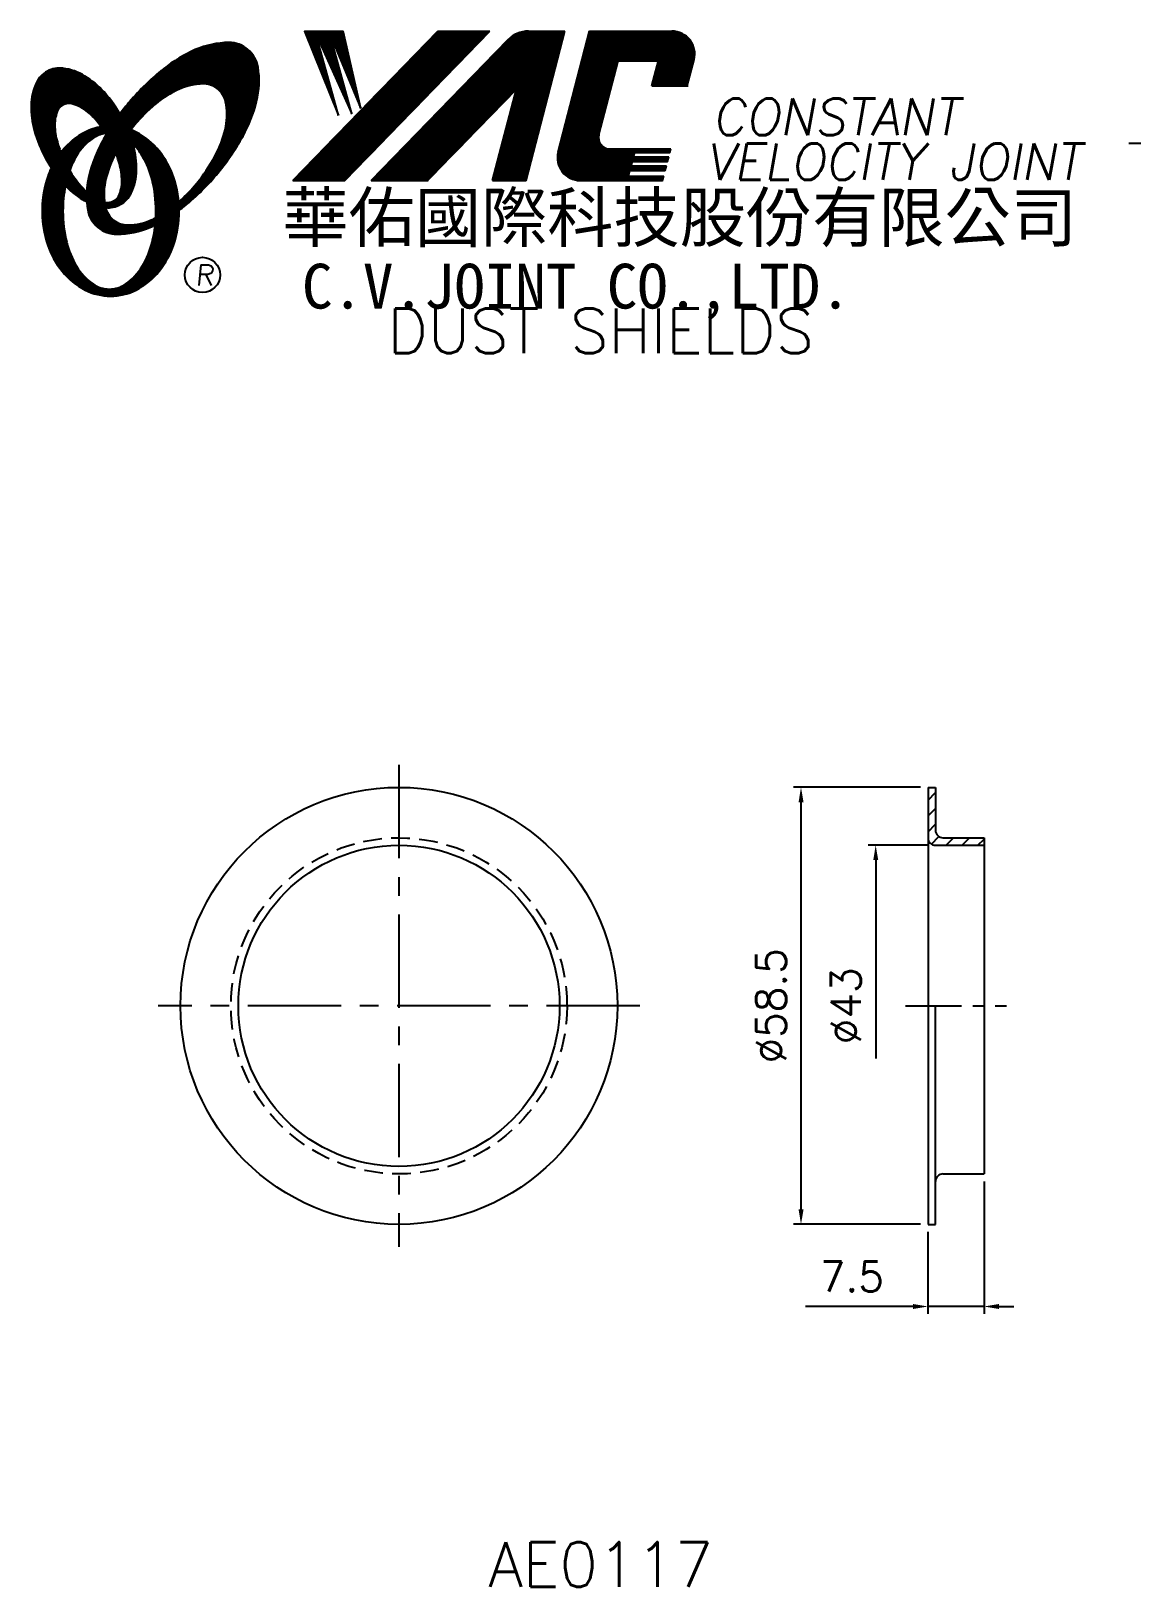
# Model space of a CAD drawing. Extents: x 669 to 818, y 316 to 524.
import ezdxf
from ezdxf.enums import TextEntityAlignment as Align

# ---------------------------------------------------------------- set-up
doc = ezdxf.new("R2010")
doc.units = 0
doc.header["$LTSCALE"] = 10
doc.header["$MEASUREMENT"] = 0
doc.linetypes.add('CENTER', pattern=[2, 1.25, -0.25, 0.25, -0.25])
doc.linetypes.add('HIDDEN', pattern=[0.375, 0.25, -0.125])
doc.layers.get('0').update_dxf_attribs({"linetype": 'CONTINUOUS'})
doc.layers.get('DEFPOINTS').update_dxf_attribs({"linetype": 'CONTINUOUS'})
doc.layers.add('4', color=7, linetype='CONTINUOUS')
doc.styles.add('CHINA', font='KAIU.TTF')
doc.styles.add('ITALICC', font='simplex.shx')
doc.dimstyles.new('STANDARD$0', dxfattribs={"dimtxt": 4, "dimasz": 2, "dimexe": 1, "dimexo": 1, "dimgap": 2, "dimtad": 1, "dimdec": 4, "dimzin": 10, "dimtxsty": 'ITALICC', "dimcen": 2, "dimclrd": 5, "dimclre": 5, "dimclrt": 18, "dimaunit": 1, "dimazin": 3, "dimtp": 0.1, "dimtfac": 0.7, "dimtdec": 4, "dimtmove": 0, "dimatfit": 3, "dimtolj": 1, "dimtzin": 10})
pattern_1 = [(45, (570.075644, 316.49822), (-0.00883883476, 0.00883883476), [])]
pattern_2 = [(45, (738.66619, 280.19381), (-0.00727476112, 0.00727476112), [])]

# ---------------------------------------------------------------- blocks, each defined once
blk = doc.blocks.new('*D4')
at = {"color": 5, "linetype": 'BYBLOCK'}
for p, q in [((788.19, 422.69), (771.19, 422.69)), ((772.19, 366.19), (772.19, 420.69)), ((788.19, 364.19), (771.19, 364.19))]:
    blk.add_line(p, q, dxfattribs=at)
for points in [[(771.86, 420.69), (772.53, 420.69), (772.19, 422.69)], [(771.86, 366.19), (772.53, 366.19), (772.19, 364.19)]]:
    blk.add_solid(points, dxfattribs=at)
at = {"layer": 'DEFPOINTS', "color": 0, "linetype": 'BYBLOCK'}
for p in [(772.19, 422.69), (789.19, 422.69), (789.19, 364.19)]:
    blk.add_point(p, dxfattribs=at)
at = {"color": 18, "linetype": 'BYBLOCK', "insert": (768.19, 393.44), "char_height": 4, "attachment_point": 5, "rotation": 90, "style": 'ITALICC'}
blk.add_mtext('\\A1;∅58.5', dxfattribs=at)
blk = doc.blocks.new('*D5')
at = {"color": 5, "linetype": 'BYBLOCK'}
for p, q in [((789.19, 414.94), (781.19, 414.94)), ((782.19, 412.94), (782.19, 386.39))]:
    blk.add_line(p, q, dxfattribs=at)
blk.add_solid([(781.86, 412.94), (782.53, 412.94), (782.19, 414.94)], dxfattribs=at)
at = {"layer": 'DEFPOINTS', "color": 0, "linetype": 'BYBLOCK'}
for p in [(782.19, 414.94), (790.19, 414.94), (789.19, 371.94)]:
    blk.add_point(p, dxfattribs=at)
at = {"color": 18, "linetype": 'BYBLOCK', "insert": (778.19, 393.44), "char_height": 4, "attachment_point": 5, "rotation": 90, "style": 'ITALICC'}
blk.add_mtext('\\A1;∅43', dxfattribs=at)
blk = doc.blocks.new('*D6')
at = {"color": 5, "linetype": 'BYBLOCK'}
for p, q in [((796.69, 369.94), (796.69, 352.19)), ((789.19, 363.19), (789.19, 352.19)), ((787.19, 353.19), (772.81, 353.19)), ((796.69, 353.19), (789.19, 353.19)), ((798.69, 353.19), (800.69, 353.19))]:
    blk.add_line(p, q, dxfattribs=at)
for points in [[(787.19, 353.52), (787.19, 352.85), (789.19, 353.19)], [(798.69, 353.52), (798.69, 352.85), (796.69, 353.19)]]:
    blk.add_solid(points, dxfattribs=at)
at = {"layer": 'DEFPOINTS', "color": 0, "linetype": 'BYBLOCK'}
for p in [(796.69, 370.94), (789.19, 364.19), (789.19, 353.19)]:
    blk.add_point(p, dxfattribs=at)
at = {"color": 18, "linetype": 'BYBLOCK', "insert": (779, 357.19), "char_height": 4, "attachment_point": 5, "style": 'ITALICC'}
blk.add_mtext('\\A1;7.5', dxfattribs=at)

msp = doc.modelspace()

# ---------------------------------------------------------------- hatches: boundary and pattern name
at = {"layer": '4', "linetype": 'CONTINUOUS'}
h = msp.add_hatch(dxfattribs=at)
h.set_pattern_fill('ANSI31', color=5, scale=0.1, style=0)
h.set_pattern_definition(pattern_1)
h.paths.add_polyline_path([(730.53435, 523.9292), (723.57704, 523.9292), (704.16044, 503.92544), (711.11774, 503.92544)])
h.paths.add_polyline_path([(734.08124, 516.16363), (730.90087, 503.92544), (735.38185, 503.92544), (740.58029, 523.9292), (735.68356, 523.9292, 0.202785967), (732.94949, 522.77279), (714.65536, 503.92544), (722.20227, 503.92544)])
h.paths.add_polyline_path([(747.70835, 519.93079), (753.10207, 519.93079), (752.23305, 516.58677), (756.94987, 516.58677), (757.86659, 520.11433, 0.490800957), (754.91639, 523.9292), (743.88207, 523.9292), (739.67502, 507.74031, 0.490800957), (742.62522, 503.92544), (753.65953, 503.92544), (753.81398, 504.51975), (749.09716, 504.51975), (749.29053, 505.26384), (754.00735, 505.26384), (754.1659, 505.87398), (749.44908, 505.87398), (749.61033, 506.49445), (754.32715, 506.49445), (754.48333, 507.09544), (749.76651, 507.09544), (749.92331, 507.69881), (754.64013, 507.69881), (754.75686, 508.14801), (746.61711, 508.14801, -0.490800957), (745.14201, 510.05544)])
h = msp.add_hatch(dxfattribs=at)
h.set_pattern_fill('ANSI31', color=1, scale=0.1, style=0)
h.set_pattern_definition(pattern_1)
h.paths.add_polyline_path([(710.89241, 523.9292), (705.71509, 523.9292), (710.28585, 512.62546), (707.21991, 523.58345), (712.05465, 512.86112), (709.10664, 523.58345), (713.23386, 513.56809)])
h = msp.add_hatch(dxfattribs=at)
h.set_pattern_fill('ANSI31', color=5, scale=0.082305, style=0)
h.set_pattern_definition([(45, (570.075644, 316.498219), (-0.00727476112, 0.00727476112), [])])
h.paths.add_polyline_path([(692.11112, 516.86672, -0.172879177), (694.05259, 516.20816, -0.172879177), (695.13988, 514.47011, -0.104527385), (695.16766, 511.14191, -0.065680101), (693.99813, 507.73996, -0.051823203), (691.55771, 503.89757, -0.044272532), (688.88274, 501.07124, -0.020203161), (688.93633, 499.93332, 0.006517006), (689.34088, 500.24539, 0.049863361), (693.8943, 504.65845, 0.049863361), (697.48394, 509.88562, 0.063682799), (699.30498, 514.51297, 0.103597411), (699.49428, 519.09694, 0.177892575), (698.14567, 521.46721, 0.177892575), (695.58328, 522.40054, 0.103597411), (691.09548, 521.4475, 0.063682799), (686.83774, 518.87842, 0.049863361), (682.28432, 514.46536, 0.016070017), (681.01362, 512.85905, -0.007061632), (681.2609, 512.42202, -0.031648676), (682.21349, 510.38544, -0.008069351), (682.64539, 510.94975, -0.051823203), (685.82377, 514.20821, -0.065680101), (688.8657, 516.12856, -0.104527385)])
h.paths.add_polyline_path([(679.03545, 503.70541, -0.065680101), (680.20498, 507.10736, -0.006063428), (680.44892, 507.58238, 0.027613469), (679.72208, 509.17045, 0.017011252), (679.18866, 510.10542, 0.007829282), (678.69468, 509.23819, 0.063682799), (676.87363, 504.61085, 0.103597411), (676.68434, 500.02688, 0.177892575), (678.03294, 497.6566, 0.177892575), (680.59533, 496.72327, 0.103597411), (685.08313, 497.67632, 0.008811776), (685.7101, 497.9664, 0.013922709), (685.78742, 498.9362, -0.009086703), (685.33741, 498.71876, -0.104527385), (682.09199, 497.9806, -0.172879177), (680.15052, 498.63916, -0.172879177), (679.06322, 500.37721, -0.104527385)])
h = msp.add_hatch(dxfattribs=at)
h.set_pattern_fill('ANSI31', color=3, scale=0.082305, style=0)
h.set_pattern_definition(pattern_2)
h.paths.add_polyline_path([(676.31461, 517.91756, 0.106488277), (673.37273, 518.95613, 0.158297415), (671.28253, 518.56109, 0.158297415), (669.8232, 517.0134, 0.106488277), (669.11239, 513.97563, 0.071723199), (669.53043, 510.66268, 0.058080454), (671.07542, 506.84729, 0.058080454), (673.45646, 503.4895, 0.071723199), (676.02171, 501.35175, 0.020895977), (676.56189, 501.04976, -0.030777155), (676.54598, 502.42598, -0.042059526), (675.44963, 503.58874, -0.04691039), (673.83046, 506.06989, -0.04691039), (672.70218, 508.80937, -0.060581117), (672.30008, 511.07144, -0.10187153), (672.6117, 513.15964, -0.185892489), (673.39179, 514.05128, -0.185892489), (674.56844, 514.1894, -0.10187153), (676.46609, 513.26387, -0.060581117), (678.10292, 511.6516, -0.04691039), (679.72208, 509.17045, -0.04691039), (680.85036, 506.43096, -0.060581117), (681.25246, 504.16889, -0.10187153), (680.94084, 502.08069, -0.185892489), (680.16075, 501.18905, -0.185892489), (678.98411, 501.05093, -0.002013383), (678.94331, 501.06155, 0.021593804), (679.06322, 500.37721, 0.006477741), (679.08123, 500.30018, 0.14950097), (681.05378, 500.70822, 0.158297415), (682.51312, 502.25591, 0.106488277), (683.22393, 505.29367, 0.071723199), (682.80588, 508.60663, 0.058080454), (681.2609, 512.42202, 0.058080454), (678.87985, 515.77981, 0.071723199)])
h = msp.add_hatch(dxfattribs=at)
h.set_pattern_fill('ANSI31', color=1, scale=0.082305, style=0)
h.set_pattern_definition(pattern_2)
h.paths.add_polyline_path([(677.40824, 509.59411, -0.120168026), (679.10003, 510.2475, 0.016865385), (678.50027, 511.13024, 0.076648372), (676.34404, 510.41132, 0.104809576), (673.25959, 507.89822, 0.005838257), (673.09264, 507.68602, 0.028089978), (673.83046, 506.06989, 0.014237292), (674.27259, 505.28484, -0.045767751), (675.19777, 507.22168, -0.106890197)])
h.paths.add_polyline_path([(673.37687, 499.83949, -0.048711043), (673.70697, 503.21983, -0.007865741), (673.45646, 503.4895, -0.037695478), (671.82059, 505.60826, 0.03042545), (671.29526, 504.30428, 0.080710289), (670.56983, 499.83949, 0.080710289), (671.29526, 495.3747, 0.089265679), (673.25959, 491.78076, 0.104809576), (676.34404, 489.26766, 0.11926607), (679.75323, 488.44273, 0.11926607), (683.16243, 489.26766, 0.104809576), (686.24688, 491.78076, 0.089265679), (688.2112, 495.3747, 0.080710289), (688.93664, 499.83949, 0.080710289), (688.2112, 504.30428, 0.089265679), (686.24688, 507.89822, 0.104809576), (683.16243, 510.41132, 0.025513357), (682.46919, 510.72407, 0.004818181), (682.21349, 510.38544, -0.023722145), (682.7547, 508.78869, -0.065307489), (683.98988, 507.22168, -0.073950765), (685.30233, 504.02395, -0.060532391), (685.81079, 499.83949, -0.060532391), (685.30233, 495.65503, -0.073950765), (683.98988, 492.4573, -0.106890197), (681.77942, 490.08487, -0.153118262), (679.59383, 489.3995, -0.153118262), (677.40824, 490.08487, -0.106890197), (675.19777, 492.4573, -0.073950765), (673.88532, 495.65503, -0.060532391)])
h = msp.add_hatch(dxfattribs=at)
h.set_pattern_fill('ANSI31', color=5, scale=12, style=0)
h.set_pattern_definition([(45, (111.9506, 15.2745), (-1.0606602, 1.0606602), [])])
h.paths.add_polyline_path([(791.19494, 415.93511, -0.414213562), (790.19494, 416.93511), (790.19494, 422.68511), (789.19494, 422.68511), (789.19494, 415.93511, 0.414213562), (790.19494, 414.93511), (796.69494, 414.93511), (796.69494, 415.93511)])

# ---------------------------------------------------------------- linework, layer by layer
at = {"layer": '4', "color": 5, "linetype": 'CONTINUOUS'}
for p, q in [((704.16044, 503.92544), (723.57704, 523.9292)), ((711.11774, 503.92544), (730.53435, 523.9292)), ((723.57704, 523.9292), (730.53435, 523.9292)), ((735.38185, 503.92544), (740.58029, 523.9292)), ((735.68356, 523.9292), (740.58029, 523.9292)), ((739.67502, 507.74031), (743.88207, 523.9292)), ((743.88207, 523.9292), (754.91639, 523.9292)), ((714.65536, 503.92544), (732.94949, 522.77279)), ((745.14201, 510.05544), (747.70835, 519.93079)), ((747.70835, 519.93079), (753.10207, 519.93079)), ((752.23305, 516.58677), (753.10207, 519.93079)), ((756.94987, 516.58677), (757.86659, 520.11433)), ((752.23305, 516.58677), (757.1003, 516.58677)), ((722.20227, 503.92544), (734.08124, 516.16363)), ((730.90087, 503.92544), (734.08124, 516.16363)), ((817.69494, 508.90058), (816.05898, 508.90058)), ((746.61711, 508.14801), (754.75686, 508.14801)), ((749.44908, 505.87398), (749.61033, 506.49445)), ((749.61033, 506.49445), (754.32715, 506.49445)), ((749.76651, 507.09544), (749.92331, 507.69881)), ((749.76651, 507.09544), (754.48333, 507.09544)), ((749.92331, 507.69881), (754.64013, 507.69881)), ((754.32715, 506.49445), (754.48333, 507.09544)), ((754.64013, 507.69881), (754.75686, 508.14801)), ((749.09716, 504.51975), (749.29053, 505.26384)), ((749.09716, 504.51975), (753.81398, 504.51975)), ((749.29053, 505.26384), (754.00735, 505.26384)), ((749.44908, 505.87398), (754.1659, 505.87398)), ((753.65953, 503.92544), (753.81398, 504.51975)), ((754.00735, 505.26384), (754.1659, 505.87398)), ((704.16044, 503.92544), (711.11774, 503.92544)), ((714.65536, 503.92544), (722.20227, 503.92544)), ((730.90087, 503.92544), (735.38185, 503.92544)), ((742.62522, 503.92544), (753.65953, 503.92544))]:
    msp.add_line(p, q, dxfattribs=at)
at = {"layer": '4', "color": 1, "linetype": 'CONTINUOUS'}
for p, q in [((705.71509, 523.9292), (710.89241, 523.9292)), ((705.71509, 523.9292), (710.28585, 512.62546)), ((707.21991, 523.58345), (712.05465, 512.86112)), ((710.28585, 512.62546), (707.21991, 523.58345)), ((712.05465, 512.86112), (709.10664, 523.58345)), ((709.10664, 523.58345), (713.23386, 513.56809)), ((713.23386, 513.56809), (710.89241, 523.9292))]:
    msp.add_line(p, q, dxfattribs=at)
at = {"layer": '4', "color": 5, "linetype": 'CENTER'}
for p, q in [((718.36056, 425.68511), (718.36056, 361.18511)), ((750.61056, 393.43511), (686.11056, 393.43511))]:
    msp.add_line(p, q, dxfattribs=at)
at = {"layer": '4', "color": 7, "linetype": 'CONTINUOUS'}
for p, q in [((789.19494, 422.68511), (789.19494, 364.18511)), ((789.19494, 422.68511), (790.19494, 422.68511)), ((790.19494, 422.68511), (790.19494, 416.93511)), ((790.19494, 414.93511), (796.69494, 414.93511)), ((791.19494, 415.93511), (796.69494, 415.93511)), ((796.69494, 415.93511), (796.69494, 370.93511)), ((790.19494, 364.18511), (790.19494, 393.43511)), ((791.19494, 370.93511), (796.69494, 370.93511)), ((789.19494, 364.18511), (790.19494, 364.18511))]:
    msp.add_line(p, q, dxfattribs=at)
at = {"layer": '4', "color": 5, "linetype": 'CENTER', "ltscale": 0.6}
msp.add_line((786.19494, 393.43511), (799.69494, 393.43511), dxfattribs=at)
at = {"layer": '4', "color": 5, "linetype": 'CONTINUOUS'}
for points in [[(688.93633, 499.93332, 0.006517006), (689.34088, 500.24539, 0.049863361), (693.8943, 504.65845, 0.049863361), (697.48394, 509.88562, 0.063682799), (699.30498, 514.51297, 0.103597411), (699.49428, 519.09694, 0.177892575), (698.14567, 521.46721, 0.177892575), (695.58328, 522.40054, 0.103597411), (691.09548, 521.4475, 0.063682799), (686.83774, 518.87842, 0.049863361), (682.28432, 514.46536, 0.016070017), (681.01362, 512.85905)], [(688.88274, 501.07124, 0.044272532), (691.55771, 503.89757, 0.051823203), (693.99813, 507.73996, 0.065680101), (695.16766, 511.14191, 0.104527385), (695.13988, 514.47011, 0.172879177), (694.05259, 516.20816, 0.172879177), (692.11112, 516.86672, 0.104527385), (688.8657, 516.12856, 0.065680101), (685.82377, 514.20821, 0.051823203), (682.64539, 510.94975, 0.008069351), (682.21349, 510.38544)], [(679.18866, 510.10542, 0.007829282), (678.69468, 509.23819, 0.063682799), (676.87363, 504.61085, 0.103597411), (676.68434, 500.02688, 0.177892575), (678.03294, 497.6566, 0.177892575), (680.59533, 496.72327, 0.103597411), (685.08313, 497.67632, 0.008811776), (685.7101, 497.9664, 0.008811776)], [(680.44892, 507.58238, 0.006063428), (680.20498, 507.10736, 0.065680101), (679.03545, 503.70541, 0.104527385), (679.06322, 500.37721, 0.172879177), (680.15052, 498.63916, 0.172879177), (682.09199, 497.9806, 0.104527385), (685.33741, 498.71876, 0.009086703), (685.78742, 498.9362, 0.009086703)]]:
    msp.add_lwpolyline(points, format="xyb", dxfattribs=at)
at = {"layer": '4', "color": 3, "linetype": 'CONTINUOUS'}
for points in [[(679.08123, 500.30018, 0.14950097), (681.05378, 500.70822, 0.158297415), (682.51312, 502.25591, 0.106488277), (683.22393, 505.29367, 0.071723199), (682.80588, 508.60663, 0.058080454), (681.2609, 512.42202, 0.058080454), (678.87985, 515.77981, 0.071723199), (676.31461, 517.91756, 0.106488277), (673.37273, 518.95613, 0.158297415), (671.28253, 518.56109, 0.158297415), (669.8232, 517.0134, 0.106488277), (669.11239, 513.97563, 0.071723199), (669.53043, 510.66268, 0.058080454), (671.07542, 506.84729, 0.058080454), (673.45646, 503.4895, 0.071723199), (676.02171, 501.35175, 0.020895977), (676.56189, 501.04976, 0.020895977)], [(678.94331, 501.06155, 0.002013383), (678.98411, 501.05093, 0.185892489), (680.16075, 501.18905, 0.185892489), (680.94084, 502.08069, 0.10187153), (681.25246, 504.16889, 0.060581117), (680.85036, 506.43096, 0.04691039), (679.72208, 509.17045, 0.04691039), (678.10292, 511.6516, 0.060581117), (676.46609, 513.26387, 0.10187153), (674.56844, 514.1894, 0.185892489), (673.39179, 514.05128, 0.185892489), (672.6117, 513.15964, 0.10187153), (672.30008, 511.07144, 0.060581117), (672.70218, 508.80937, 0.04691039), (673.83046, 506.06989, 0.04691039), (675.44963, 503.58874, 0.042059526), (676.54598, 502.42598, 0.042059526)]]:
    msp.add_lwpolyline(points, format="xyb", dxfattribs=at)
at = {"layer": '4', "color": 1, "linetype": 'CONTINUOUS'}
for points in [[(671.82059, 505.60826, 0.03042545), (671.29526, 504.30428, 0.080710289), (670.56983, 499.83949, 0.080710289), (671.29526, 495.3747, 0.089265679), (673.25959, 491.78076, 0.104809576), (676.34404, 489.26766, 0.11926607), (679.75323, 488.44273, 0.11926607), (683.16243, 489.26766, 0.104809576), (686.24688, 491.78076, 0.089265679), (688.2112, 495.3747, 0.080710289), (688.93664, 499.83949, 0.080710289), (688.2112, 504.30428, 0.089265679), (686.24688, 507.89822, 0.104809576), (683.16243, 510.41132, 0.025513357), (682.46919, 510.72407, 0.025513357)], [(678.50027, 511.13024, 0.076648372), (676.34404, 510.41132, 0.104809576), (673.25959, 507.89822, 0.005838257), (673.09264, 507.68602, 0.005838257)], [(673.70697, 503.21983, 0.048711043), (673.37687, 499.83949, 0.060532391), (673.88532, 495.65503, 0.073950765), (675.19777, 492.4573, 0.106890197), (677.40824, 490.08487, 0.153118262), (679.59383, 489.3995, 0.153118262), (681.77942, 490.08487, 0.106890197), (683.98988, 492.4573, 0.073950765), (685.30233, 495.65503, 0.060532391), (685.81079, 499.83949, 0.060532391), (685.30233, 504.02395, 0.073950765), (683.98988, 507.22168, 0.065307489), (682.7547, 508.78869)], [(679.10003, 510.2475, 0.120168026), (677.40824, 509.59411, 0.106890197), (675.19777, 507.22168, 0.045767751), (674.27259, 505.28484, 0.045767751)]]:
    msp.add_lwpolyline(points, format="xyb", dxfattribs=at)
at = {"layer": '4', "color": 5, "linetype": 'CONTINUOUS'}
msp.add_circle((692.05747, 491.29377), 2.35282, dxfattribs=at)
at = {"layer": '4', "color": 7, "linetype": 'CONTINUOUS'}
for radius in [29.25, 21.5]:
    msp.add_circle((718.36056, 393.43511), radius, dxfattribs=at)
at = {"layer": '4', "color": 5, "linetype": 'HIDDEN'}
msp.add_circle((718.36056, 393.43511), 22.5, dxfattribs=at)
at = {"layer": '4', "color": 5, "linetype": 'CONTINUOUS'}
for centre, radius, start, end in [((735.68356, 520.11896), 3.81024, 90, 135.8533387), ((754.91639, 520.88101), 3.04819, 345.4326059, 90), ((746.61711, 509.6721), 1.5241, 165.4326059, 270), ((742.62522, 506.97364), 3.04819, 165.4326059, 270)]:
    msp.add_arc(centre, radius, start, end, dxfattribs=at)
at = {"layer": '4', "color": 7, "linetype": 'CONTINUOUS'}
for centre, start, end in [((791.19494, 416.93511), 180, 270), ((790.19494, 415.93511), 180, 270), ((791.19494, 369.93511), 90, 180)]:
    msp.add_arc(centre, 1, start, end, dxfattribs=at)
at = {"layer": 'DEFPOINTS', "color": 0, "linetype": 'BYBLOCK'}
for p in [(790.19494, 414.93511), (790.19494, 371.93511)]:
    msp.add_point(p, dxfattribs=at)

# ---------------------------------------------------------------- texts
at = {"layer": '4', "color": 5, "linetype": 'CONTINUOUS', "style": 'ITALICC'}
for s, height, oblique, p in [('CONSTANT', 4.9, 10, (760.30925, 509.99591)), ('VELOCITY JOINT', 4.9, 10, (759.43102, 504.00053)), ('R', 2.75625, 5, (691.09879, 489.88417))]:
    msp.add_text(s, height=height, dxfattribs=dict(at, oblique=oblique)).set_placement(p)
at = {"layer": '4', "color": 7, "linetype": 'CONTINUOUS', "style": 'CHINA'}
for s, height, p in [('華佑國際科技股份有限公司', 6.5, (702.74708, 495.73559)), ('C.V.JOINT CO.,LTD.', 6, (705.37571, 486.78938))]:
    msp.add_text(s, height=height, dxfattribs=at).set_placement(p)
at = {"layer": '4', "color": 18, "linetype": 'CONTINUOUS', "style": 'ITALICC'}
for s, p in [('DUST SHIELDS', (745.37844, 480.79656)), ('AE0117', (745.37844, 315.64916))]:
    msp.add_text(s, height=6, dxfattribs=at).set_placement(p, align=Align.CENTER)

# ---------------------------------------------------------------- dimensions: what is measured, and where the dimension line sits
at = {"layer": '4', "color": 7, "linetype": 'CONTINUOUS'}
dim = msp.add_linear_dim(base=(772.19493, 422.68511), p1=(789.19494, 364.18511), p2=(789.19494, 422.68511), angle=90, text='%%C58.5', dimstyle='STANDARD$0', dxfattribs=at)
dim.commit()
dim.dimension.update_dxf_attribs({"geometry": '*D4', "text_midpoint": (768.19493, 393.43511)})
dim = msp.add_linear_dim(base=(782.19494, 414.93511), p1=(789.19494, 371.93511), p2=(790.19494, 414.93511), angle=90, text='%%C43', dimstyle='STANDARD$0', override={"dimcen": -2, "dimse1": 1, "dimsd1": 1}, dxfattribs=at)
dim.commit()
dim.dimension.update_dxf_attribs({"geometry": '*D5', "text_midpoint": (778.19494, 393.43511)})
dim = msp.add_linear_dim(base=(789.19494, 353.18512), p1=(796.69494, 370.93511), p2=(789.19494, 364.18511), text='7.5', dimstyle='STANDARD$0', dxfattribs=at)
dim.commit()
dim.dimension.update_dxf_attribs({"geometry": '*D6', "text_midpoint": (779.00446, 357.18512)})

doc.saveas('drawing.dxf')
